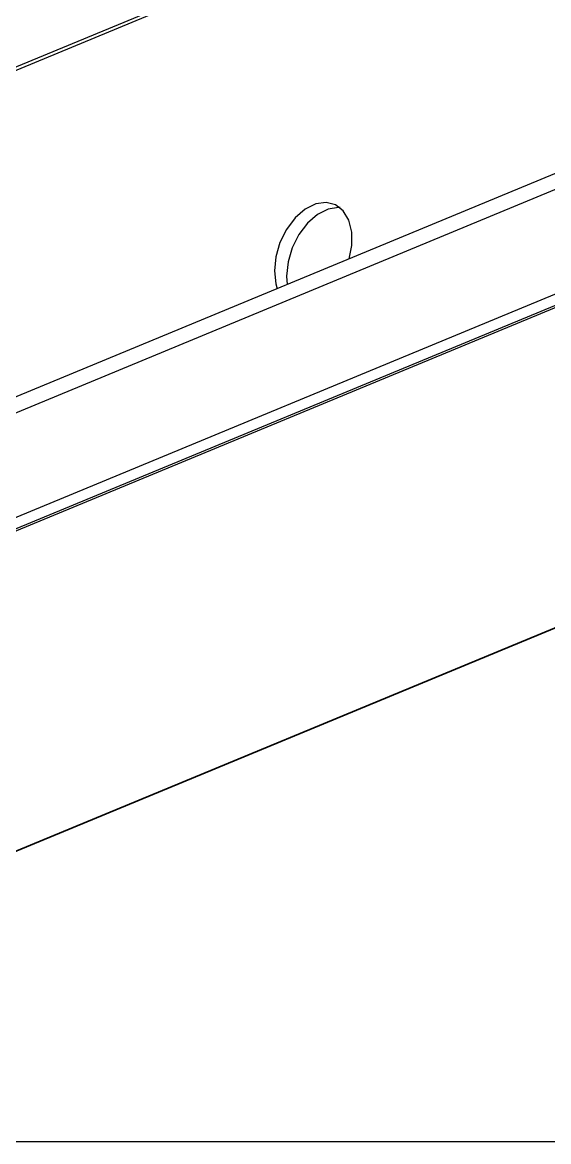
# Model space of a CAD drawing. Extents: x -1.2 to 24.5, y -10.7 to 0.
# Drawn here: x 17.925 to 19.727, y -10.708 to -6.882 of the extents above; entities that cross this region are included whole.
import ezdxf

# ---------------------------------------------------------------- set-up
doc = ezdxf.new("R2010")
doc.units = 0
doc.header["$LTSCALE"] = 0.5
doc.header["$MEASUREMENT"] = 0
doc.layers.add('Brackets', color=181, linetype='CONTINUOUS')
doc.layers.add('Housing', color=150, linetype='CONTINUOUS')
doc.layers.add('Text-Unprinted', color=131, linetype='CONTINUOUS', plot=False)

msp = doc.modelspace()

# ---------------------------------------------------------------- linework, layer by layer
at = {"layer": 'Brackets', "linetype": 'Continuous', "transparency": 16777216}
for p, q in [((15.9656, -7.8358), (21.3784, -5.5967)), ((21.3784, -5.6087), (15.9713, -7.8454)), ((21.8635, -6.9362), (15.9707, -9.3738)), ((19.9106, -7.3323), (16.9324, -8.5642)), ((19.9565, -7.3677), (16.9326, -8.6186)), ((18.8301, -7.7493), (18.8322, -7.7783))]:
    msp.add_line(p, q, dxfattribs=at)
at = {"layer": 'Brackets', "transparency": 16777216}
msp.add_line((21.9113, -6.956), (16.0184, -9.3936), dxfattribs=at)
at = {"layer": 'Brackets', "linetype": 'Continuous', "transparency": 16777216, "flags": 128}
for points in [[(19.0446, -7.6905), (19.0532, -7.6453), (19.053, -7.5989), (19.0431, -7.5582), (19.0241, -7.5263), (18.9975, -7.5055), (18.9652, -7.4975), (18.9297, -7.5027), (18.8935, -7.5209), (18.8594, -7.5505), (18.8299, -7.5896), (18.8071, -7.6351), (18.7928, -7.6837), (18.788, -7.7318)], [(19.0129, -7.5154), (19.0073, -7.515), (18.9718, -7.5202), (18.9356, -7.5383), (18.9015, -7.568), (18.872, -7.6071), (18.8492, -7.6526), (18.8349, -7.7012), (18.8301, -7.7493)], [(18.788, -7.7318), (18.7931, -7.7758), (18.7982, -7.7924)]]:
    msp.add_lwpolyline(points, dxfattribs=at)
at = {"layer": 'Housing', "linetype": 'Continuous', "transparency": 16777216}
for p, q in [((14.6263, -9.9753), (22.5007, -6.718)), ((15.946, -10.5239), (23.8204, -7.2666)), ((23.8242, -7.2668), (15.9498, -10.5241))]:
    msp.add_line(p, q, dxfattribs=at)
at = {"layer": 'Text-Unprinted', "ltscale": 0.5, "transparency": 16777216}
msp.add_lwpolyline([(24.5063, 0), (0, 0), (0, -10.7083), (24.5063, -10.7083)], close=True, dxfattribs=at)

doc.saveas('drawing.dxf')
